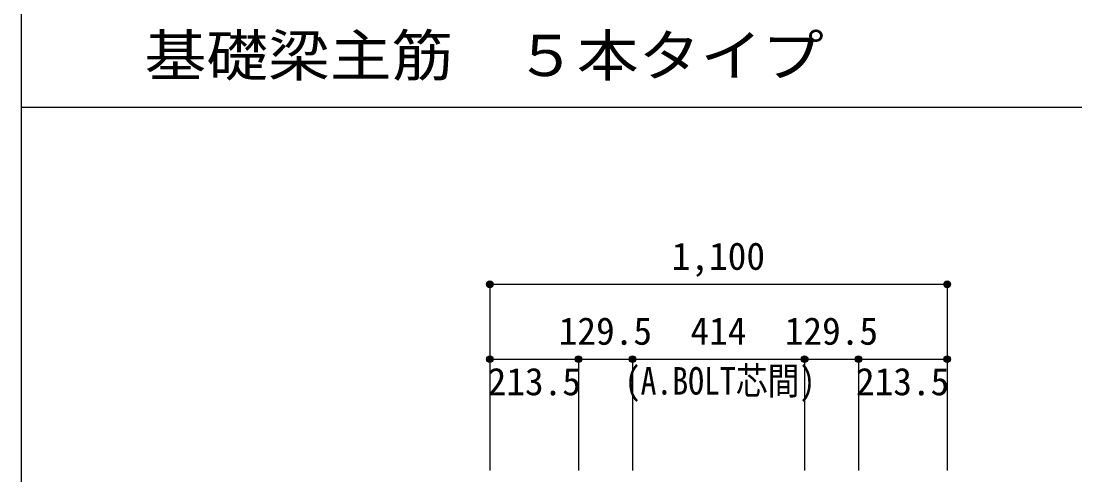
# Model space of a CAD drawing. Units: millimetres at full size, sheet at 1:30. Extents: x -5973 to 5954, y -4195 to 4201.
# Drawn here: x -5973 to -3439, y -1106 to -15 of the extents above; entities that cross this region are included whole.
import ezdxf
from ezdxf.enums import TextEntityAlignment as Align

# ---------------------------------------------------------------- set-up
doc = ezdxf.new("R2010")
doc.units = ezdxf.units.MM
doc.header["$LTSCALE"] = 30
doc.header["$PDMODE"] = 32
doc.header["$PDSIZE"] = 15
for name, color, linetype in [('0-7_文字', 4, 'Continuous'), ('0-D_寸法', 4, 'Continuous'), ('6-7_文字', 7, 'Continuous'), ('F-0_枠', 6, 'Continuous')]:
    doc.layers.add(name, color=color, linetype=linetype)
doc.styles.add('ＭＳ ゴシック', font='')
doc.styles.get('ＭＳ ゴシック').set_extended_font_data('MS Gothic')

msp = doc.modelspace()

# ---------------------------------------------------------------- linework, layer by layer
at = {"layer": '0-D_寸法'}
for p, q in [((-4845.8, -647.85), (-3745.8, -647.85)), ((-4845.8, -647.85), (-4845.8, -827.85)), ((-4845.8, -647.85), (-4845.8, -827.85)), ((-4845.8, -647.85), (-3745.8, -647.85)), ((-3745.8, -647.85), (-3745.8, -827.85)), ((-4845.8, -827.85), (-4845.8, -1094.89)), ((-4845.8, -827.85), (-4845.8, -1094.89)), ((-4845.8, -827.85), (-4632.3, -827.85)), ((-4845.8, -827.85), (-4845.8, -1094.89)), ((-4632.3, -827.85), (-4632.3, -1094.89)), ((-4632.3, -827.85), (-4502.8, -827.85)), ((-4502.8, -827.85), (-4502.8, -1094.89)), ((-4502.8, -827.85), (-4088.8, -827.85)), ((-4088.8, -827.85), (-4088.8, -1094.89)), ((-4088.8, -827.85), (-3959.3, -827.85)), ((-3959.3, -827.85), (-3959.3, -1094.89)), ((-3959.3, -827.85), (-3745.8, -827.85)), ((-3745.8, -827.85), (-3745.8, -1094.89))]:
    msp.add_line(p, q, dxfattribs=at)
for centre, radius in [((-4845.8, -647.85), 8), ((-4845.8, -647.85), 7.2), ((-4845.8, -647.85), 6.4), ((-4845.8, -647.85), 5.6), ((-4845.8, -647.85), 4.8), ((-4845.8, -647.85), 4), ((-4845.8, -647.85), 3.2), ((-4845.8, -647.85), 2.4), ((-4845.8, -647.85), 1.6), ((-4845.8, -647.85), 0.8), ((-3745.8, -647.85), 8), ((-3745.8, -647.85), 7.2), ((-3745.8, -647.85), 6.4), ((-3745.8, -647.85), 5.6), ((-3745.8, -647.85), 4.8), ((-3745.8, -647.85), 4), ((-3745.8, -647.85), 3.2), ((-3745.8, -647.85), 2.4), ((-3745.8, -647.85), 1.6), ((-3745.8, -647.85), 0.8), ((-4845.8, -827.85), 8), ((-4845.8, -827.85), 7.2), ((-4845.8, -827.85), 6.4), ((-4845.8, -827.85), 5.6), ((-4845.8, -827.85), 4.8), ((-4845.8, -827.85), 4), ((-4845.8, -827.85), 3.2), ((-4845.8, -827.85), 2.4), ((-4845.8, -827.85), 1.6), ((-4845.8, -827.85), 0.8), ((-4632.3, -827.85), 8), ((-4632.3, -827.85), 7.2), ((-4632.3, -827.85), 6.4), ((-4632.3, -827.85), 5.6), ((-4632.3, -827.85), 4.8), ((-4632.3, -827.85), 4), ((-4632.3, -827.85), 3.2), ((-4632.3, -827.85), 2.4), ((-4632.3, -827.85), 1.6), ((-4632.3, -827.85), 0.8), ((-4502.8, -827.85), 8), ((-4502.8, -827.85), 7.2), ((-4502.8, -827.85), 6.4), ((-4502.8, -827.85), 5.6), ((-4502.8, -827.85), 4.8), ((-4502.8, -827.85), 4), ((-4502.8, -827.85), 3.2), ((-4502.8, -827.85), 2.4), ((-4502.8, -827.85), 1.6), ((-4502.8, -827.85), 0.8), ((-4088.8, -827.85), 8), ((-4088.8, -827.85), 7.2), ((-4088.8, -827.85), 6.4), ((-4088.8, -827.85), 5.6), ((-4088.8, -827.85), 4.8), ((-4088.8, -827.85), 4), ((-4088.8, -827.85), 3.2), ((-4088.8, -827.85), 2.4), ((-4088.8, -827.85), 1.6), ((-4088.8, -827.85), 0.8), ((-3959.3, -827.85), 8), ((-3959.3, -827.85), 7.2), ((-3959.3, -827.85), 6.4), ((-3959.3, -827.85), 5.6), ((-3959.3, -827.85), 4.8), ((-3959.3, -827.85), 4), ((-3959.3, -827.85), 3.2), ((-3959.3, -827.85), 2.4), ((-3959.3, -827.85), 1.6), ((-3959.3, -827.85), 0.8), ((-3745.8, -827.85), 8), ((-3745.8, -827.85), 7.2), ((-3745.8, -827.85), 6.4), ((-3745.8, -827.85), 5.6), ((-3745.8, -827.85), 4.8), ((-3745.8, -827.85), 4), ((-3745.8, -827.85), 3.2), ((-3745.8, -827.85), 2.4), ((-3745.8, -827.85), 1.6), ((-3745.8, -827.85), 0.8)]:
    msp.add_circle(centre, radius, dxfattribs=at)
at = {"layer": '0-D_寸法', "color": 7}
for p in [(-4845.8, -647.85), (-3745.8, -647.85), (-4845.8, -827.85), (-4632.3, -827.85), (-4502.8, -827.85), (-4088.8, -827.85), (-3959.3, -827.85), (-3745.8, -827.85)]:
    msp.add_point(p, dxfattribs=at)
at = {"layer": 'F-0_枠'}
msp.add_line((-5972.88, 4201.15), (-5972.88, -4195.24), dxfattribs=at)
at = {"layer": 'F-0_枠', "color": 2}
msp.add_line((-5972.88, -222.05), (3723.6, -222.05), dxfattribs=at)

# ---------------------------------------------------------------- texts
at = {"layer": '0-7_文字', "style": 'ＭＳ ゴシック', "width": 0.85}
msp.add_text('(A.BOLT芯間)', height=65.98, dxfattribs=at).set_placement((-4521.31, -932.62), align=Align.BOTTOM_LEFT)
at = {"layer": '0-D_寸法', "style": 'ＭＳ ゴシック'}
for s, p in [('1,100', (-4408.3, -632.85)), ('129.5', (-4680.05, -812.85)), ('414', (-4363.3, -812.85)), ('129.5', (-4136.55, -812.85)), ('213.5', (-4851.01, -934.27)), ('213.5', (-3965.31, -934.27))]:
    msp.add_text(s, height=65.98, dxfattribs=at).set_placement(p, align=Align.BOTTOM_LEFT)
at = {"layer": '6-7_文字', "color": 2, "style": 'ＭＳ ゴシック', "width": 1.1}
msp.add_text('\u3000\u3000基礎梁主筋\u3000５本タイプ', height=98.97, dxfattribs=at).set_placement((-5972.88, -177.05), align=Align.BOTTOM_LEFT)

doc.saveas('drawing.dxf')
